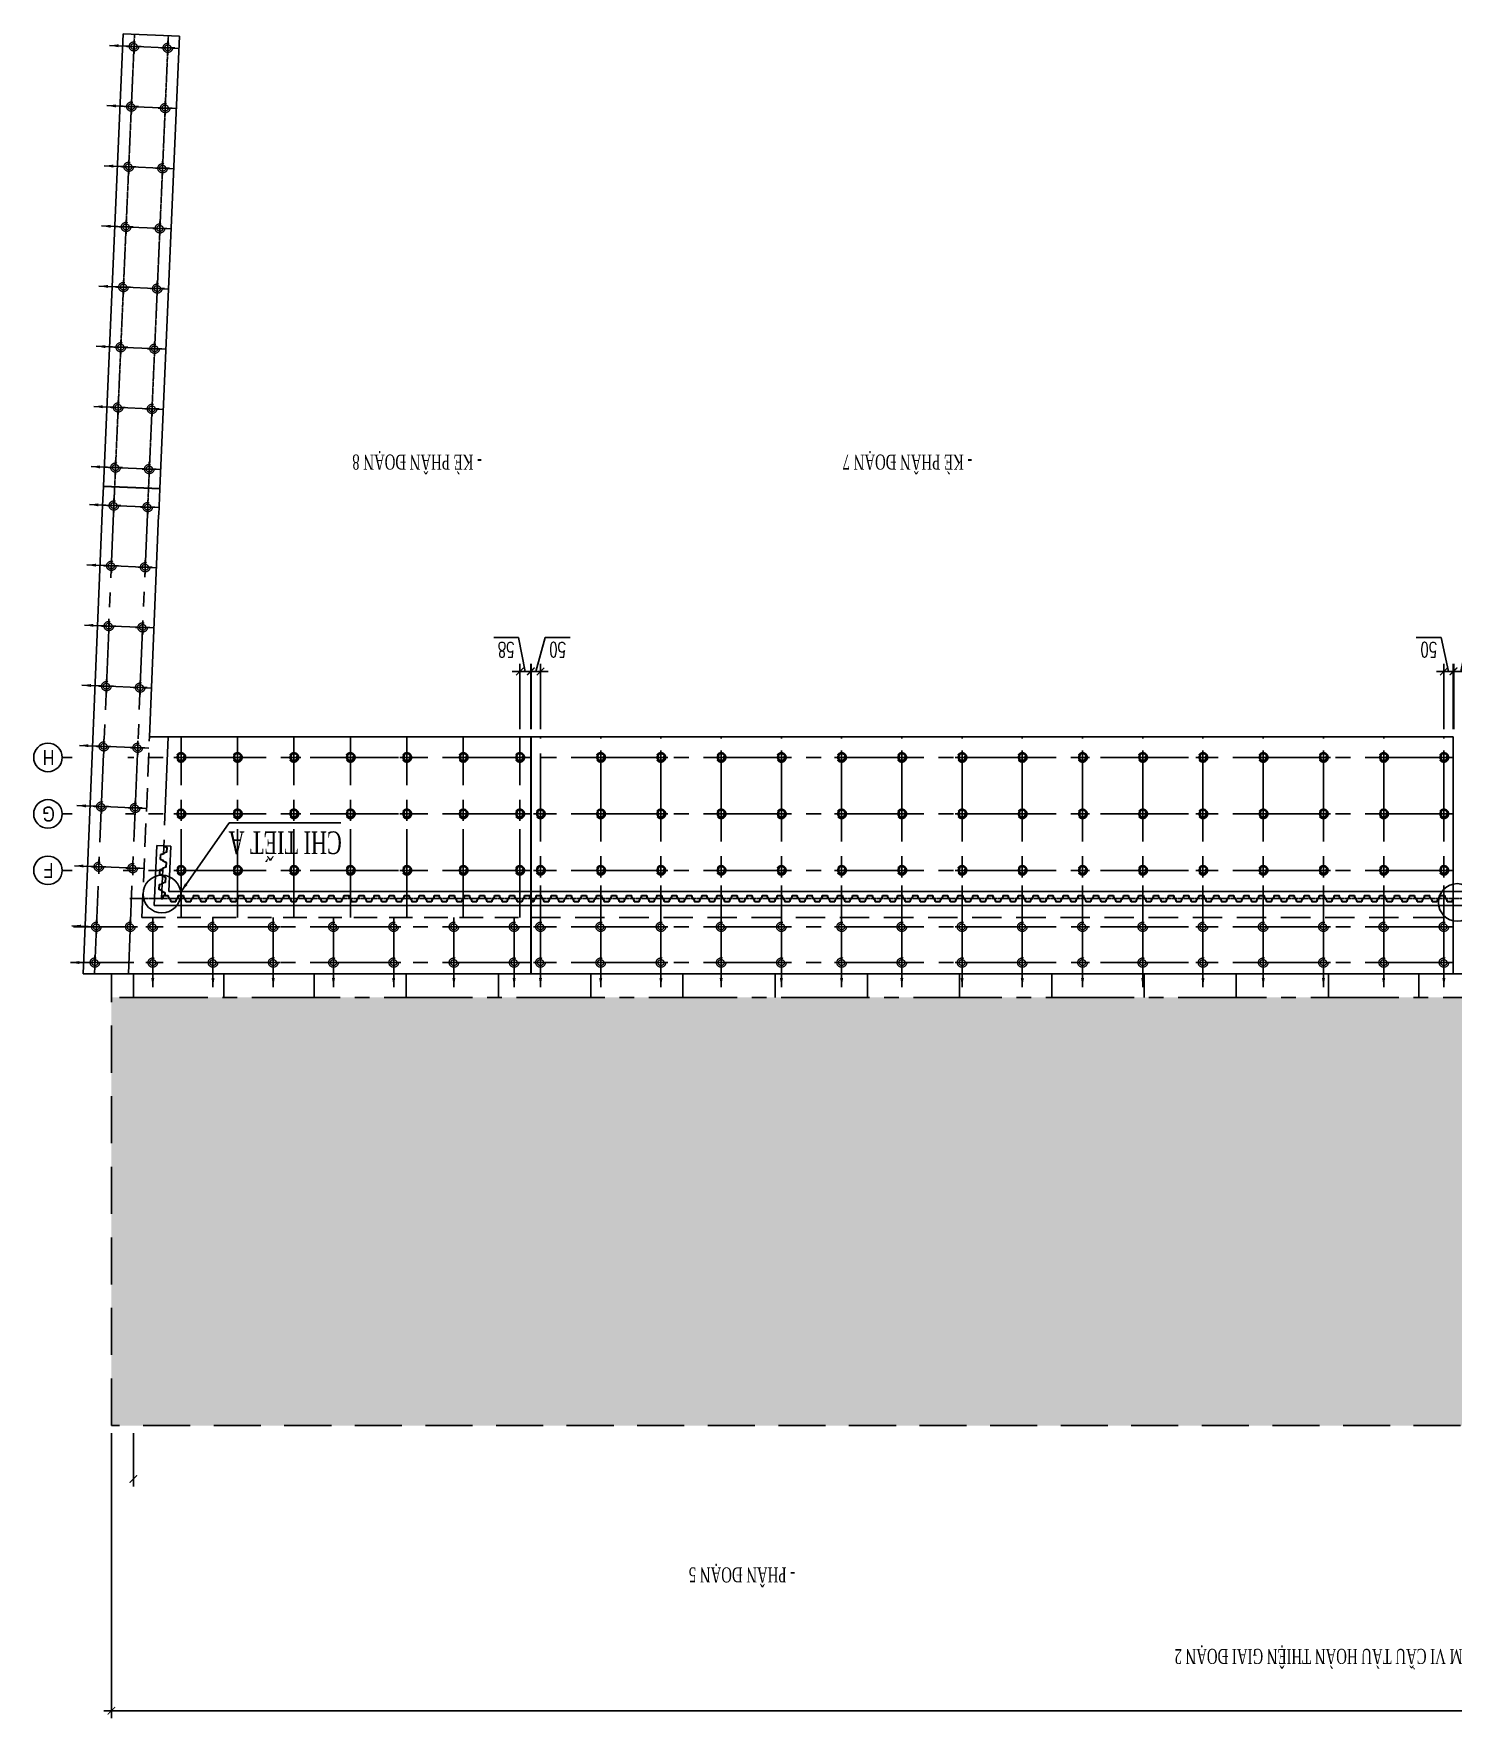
# Model space of a CAD drawing. Extents: x -57534 to 10615, y -13723 to 96319.
# Drawn here: x -47962 to -40419, y 45726 to 54678 of the extents above; entities that cross this region are included whole.
import ezdxf
from ezdxf.enums import TextEntityAlignment as Align

# ---------------------------------------------------------------- set-up
doc = ezdxf.new("R2010")
doc.units = 0
doc.header["$LTSCALE"] = 5
doc.header["$MEASUREMENT"] = 0
for name, pattern in [('CENTER', [2, 1.25, -0.25, 0.25, -0.25]), ('CENTER2', [1.125, 0.75, -0.125, 0.125, -0.125]), ('HIDDEN', [0.375, 0.25, -0.125])]:
    doc.linetypes.add(name, pattern=pattern)
doc.layers.get('0').update_dxf_attribs({"linetype": 'CONTINUOUS'})
doc.layers.get('DEFPOINTS').update_dxf_attribs({"linetype": 'CONTINUOUS'})
for name, color, linetype in [('BORDER', 2, 'CONTINUOUS'), ('CENTER', 9, 'CENTER2'), ('Coc', 2, 'CONTINUOUS'), ('Cochh', 7, 'CONTINUOUS'), ('Cu', 230, 'CONTINUOUS'), ('Dam', 4, 'CONTINUOUS'), ('DIMENSION', 4, 'CONTINUOUS'), ('HATCH', 7, 'CONTINUOUS'), ('HIDDEN', 4, 'HIDDEN'), ('STEEL', 1, 'CONTINUOUS'), ('TEXT', 3, 'CONTINUOUS')]:
    doc.layers.add(name, color=color, linetype=linetype)
doc.layers.add('Border k in', color=241, linetype='CONTINUOUS', lineweight=30, plot=False)
doc.layers.add('KHUAT', color=235, linetype='HIDDEN', lineweight=18)
doc.styles.add('CMB-1', font='VHBLACK.TTF', dxfattribs={"width": 0.8})
doc.styles.add('DIM', font='romans.shx', dxfattribs={"width": 0.65})
doc.styles.add('THUONG', font='vntimeh.shx', dxfattribs={"width": 0.65})
doc.dimstyles.new('1-400', dxfattribs={"dimscale": 400, "dimtxt": 0.22, "dimasz": 0.12, "dimexe": 0.1, "dimexo": 0.1, "dimgap": 0.08, "dimtad": 1, "dimdec": 0, "dimzin": 0, "dimdsep": 46, "dimtxsty": 'DIM', "dimblk": 'ARCHTICK', "dimcen": 0.15, "dimdle": 0.1, "dimclrd": 4, "dimclre": 7, "dimclrt": 2, "dimaunit": 1, "dimadec": 0, "dimazin": 0, "dimtfac": 1, "dimtdec": 0, "dimtix": 1, "dimtmove": 1, "dimatfit": 3, "dimfxl": 1, "dimtolj": 1, "dimtzin": 0, "dimarcsym": 0})
doc.dimstyles.new('400.Ph', dxfattribs={"dimscale": 400, "dimtxt": 0.2, "dimasz": 0.1, "dimexe": 0.1, "dimexo": 0.1, "dimgap": 0.06, "dimtad": 1, "dimdec": 0, "dimzin": 0, "dimdsep": 46, "dimtxsty": 'DIM', "dimblk": 'ARCHTICK', "dimcen": 0.15, "dimdle": 0.1, "dimclrd": 256, "dimclre": 7, "dimclrt": 6, "dimadec": 0, "dimazin": 0, "dimtfac": 1, "dimtdec": 0, "dimtix": 1, "dimtmove": 0, "dimatfit": 3, "dimfxl": 1, "dimtolj": 1, "dimtzin": 0, "dimarcsym": 0})

# ---------------------------------------------------------------- blocks, each defined once
blk = doc.blocks.new('CocD500_HH')
at = {"layer": 'CENTER', "ltscale": 50}
for p, q in [((-37.5, 0), (37.5, 0)), ((0, 37.5), (0, -37.5))]:
    blk.add_line(p, q, dxfattribs=at)
at = {"layer": 'KHUAT', "ltscale": 100}
for radius in [25, 16]:
    blk.add_circle((0, 0), radius, dxfattribs=at)
blk = doc.blocks.new('_ArchTick')
at = {"color": 0, "linetype": 'ByBlock', "const_width": 0.15}
blk.add_lwpolyline([(-0.5, -0.5), (0.5, 0.5)], dxfattribs=at)
blk = doc.blocks.new('*D97')
at = {"layer": 'DEFPOINTS', "color": 0}
for p in [(-12849.1, 15143.5), (-50569.1, 13627.7), (-12849.1, 13627.7)]:
    blk.add_point(p, dxfattribs=at)
at = {"layer": 'DIMENSION', "lineweight": -2}
blk.add_line((-50609.1, 15143.5), (-12809.1, 15143.5), dxfattribs=at)
at = {"layer": 'DIMENSION', "color": 7, "lineweight": -2}
for p, q in [((-50569.1, 13667.7), (-50569.1, 15183.5)), ((-12849.1, 13667.7), (-12849.1, 15183.5))]:
    blk.add_line(p, q, dxfattribs=at)
at = {"layer": 'DIMENSION', "lineweight": -2, "xscale": 40, "yscale": 40, "zscale": 40, "rotation": 180}
blk.add_blockref('_ArchTick', (-50569.1, 15143.5), dxfattribs=at)
at = {"layer": 'DIMENSION', "lineweight": -2, "xscale": 40, "yscale": 40, "zscale": 40}
blk.add_blockref('_ArchTick', (-12849.1, 15143.5), dxfattribs=at)
at = {"layer": 'DIMENSION', "color": 6, "insert": (-31669.1, 15207.5), "char_height": 80, "attachment_point": 5, "style": 'DIM'}
blk.add_mtext('\\A1;37720', dxfattribs=at)
blk = doc.blocks.new('cocbs')
at = {"layer": 'Coc'}
h = blk.add_hatch(color=256, dxfattribs=at)
h.paths.add_polyline_path([(-46596.3, 9805.7), (-46596.3, 9796.7, -0.414214), (-46580.3, 9780.7), (-46571.3, 9780.7, 0.414214)])
h.paths.add_polyline_path([(-46571.3, 9780.7), (-46580.3, 9780.7, -0.414214), (-46596.3, 9764.7), (-46596.3, 9755.7, 0.414214)])
h.paths.add_polyline_path([(-46612.3, 9780.7), (-46621.3, 9780.7, 0.414214), (-46596.3, 9755.7), (-46596.3, 9764.7, -0.414214)])
h.paths.add_polyline_path([(-46596.3, 9796.7), (-46596.3, 9805.7, 0.414214), (-46621.3, 9780.7), (-46612.3, 9780.7, -0.414214)])
at = {"layer": 'Coc', "color": 8, "linetype": 'HIDDEN', "ltscale": 50}
for radius in [25, 16]:
    blk.add_circle((-46596.3, 9780.7), radius, dxfattribs=at)
at = {"layer": 'Cochh', "linetype": 'CENTER', "ltscale": 25}
for p, q in [((-46633.8, 9780.7), (-46558.8, 9780.7)), ((-46596.3, 9818.2), (-46596.3, 9743.2))]:
    blk.add_line(p, q, dxfattribs=at)
blk = doc.blocks.new('cocD500')
at = {"layer": 'HATCH'}
blk.add_blockref('CocD500_HH', (0, 0), dxfattribs=at)
blk = doc.blocks.new('*D212')
at = {"layer": 'DEFPOINTS', "color": 0}
for p in [(-20056.1, 9967.7), (-19981.1, 9967.7), (-19981.1, 9620.6)]:
    blk.add_point(p, dxfattribs=at)
at = {"layer": 'DIMENSION', "color": 7, "lineweight": -2}
for p, q in [((-20056.1, 9927.7), (-20056.1, 9580.6)), ((-19981.1, 9927.7), (-19981.1, 9580.6))]:
    blk.add_line(p, q, dxfattribs=at)
at = {"layer": 'DIMENSION', "lineweight": -2}
for p, q in [((-20096.1, 9620.6), (-19941.1, 9620.6)), ((-20018.6, 9620.6), (-20056.2, 9440.5)), ((-20056.2, 9440.5), (-20188.4, 9440.5))]:
    blk.add_line(p, q, dxfattribs=at)
at = {"layer": 'DIMENSION', "lineweight": -2, "xscale": 40, "yscale": 40, "zscale": 40, "rotation": 180}
blk.add_blockref('_ArchTick', (-20056.1, 9620.6), dxfattribs=at)
at = {"layer": 'DIMENSION', "lineweight": -2, "xscale": 40, "yscale": 40, "zscale": 40}
blk.add_blockref('_ArchTick', (-19981.1, 9620.6), dxfattribs=at)
at = {"layer": 'DIMENSION', "color": 6, "insert": (-20122.3, 9504.5), "char_height": 80, "attachment_point": 5, "style": 'DIM'}
blk.add_mtext('\\A1;75', dxfattribs=at)
blk = doc.blocks.new('*D213')
at = {"layer": 'DEFPOINTS', "color": 0}
for p in [(-19979.1, 9967.7), (-19929.1, 9967.7), (-19929.1, 9620.6)]:
    blk.add_point(p, dxfattribs=at)
at = {"layer": 'DIMENSION', "color": 7, "lineweight": -2}
for p, q in [((-19979.1, 9927.7), (-19979.1, 9580.6)), ((-19929.1, 9927.7), (-19929.1, 9580.6))]:
    blk.add_line(p, q, dxfattribs=at)
at = {"layer": 'DIMENSION', "lineweight": -2}
for p, q in [((-20019.1, 9620.6), (-19889.1, 9620.6)), ((-19954.1, 9620.6), (-19914.7, 9440.6)), ((-19914.7, 9440.6), (-19782.5, 9440.6))]:
    blk.add_line(p, q, dxfattribs=at)
at = {"layer": 'DIMENSION', "lineweight": -2, "xscale": 40, "yscale": 40, "zscale": 40, "rotation": 180}
blk.add_blockref('_ArchTick', (-19979.1, 9620.6), dxfattribs=at)
at = {"layer": 'DIMENSION', "lineweight": -2, "xscale": 40, "yscale": 40, "zscale": 40}
blk.add_blockref('_ArchTick', (-19929.1, 9620.6), dxfattribs=at)
at = {"layer": 'DIMENSION', "color": 6, "insert": (-19848.6, 9504.6), "char_height": 80, "attachment_point": 5, "style": 'DIM'}
blk.add_mtext('\\A1;50', dxfattribs=at)
blk = doc.blocks.new('*D214')
at = {"layer": 'DEFPOINTS', "color": 0}
for p in [(-15129.1, 9967.7), (-15079.1, 9967.7), (-15079.1, 9620.6)]:
    blk.add_point(p, dxfattribs=at)
at = {"layer": 'DIMENSION', "color": 7, "lineweight": -2}
for p, q in [((-15129.1, 9927.7), (-15129.1, 9580.6)), ((-15079.1, 9927.7), (-15079.1, 9580.6))]:
    blk.add_line(p, q, dxfattribs=at)
at = {"layer": 'DIMENSION', "lineweight": -2}
for p, q in [((-15169.1, 9620.6), (-15039.1, 9620.6)), ((-15104.1, 9620.6), (-15154.2, 9440.5)), ((-15154.2, 9440.5), (-15286.4, 9440.5))]:
    blk.add_line(p, q, dxfattribs=at)
at = {"layer": 'DIMENSION', "lineweight": -2, "xscale": 40, "yscale": 40, "zscale": 40, "rotation": 180}
blk.add_blockref('_ArchTick', (-15129.1, 9620.6), dxfattribs=at)
at = {"layer": 'DIMENSION', "lineweight": -2, "xscale": 40, "yscale": 40, "zscale": 40}
blk.add_blockref('_ArchTick', (-15079.1, 9620.6), dxfattribs=at)
at = {"layer": 'DIMENSION', "color": 6, "insert": (-15220.3, 9504.5), "char_height": 80, "attachment_point": 5, "style": 'DIM'}
blk.add_mtext('\\A1;50', dxfattribs=at)
blk = doc.blocks.new('*D215')
at = {"layer": 'DEFPOINTS', "color": 0}
for p in [(-15077.1, 9967.7), (-15019.1, 9967.7), (-15019.1, 9620.6)]:
    blk.add_point(p, dxfattribs=at)
at = {"layer": 'DIMENSION', "color": 7, "lineweight": -2}
for p, q in [((-15077.1, 9927.7), (-15077.1, 9580.6)), ((-15019.1, 9927.7), (-15019.1, 9580.6))]:
    blk.add_line(p, q, dxfattribs=at)
at = {"layer": 'DIMENSION', "lineweight": -2}
for p, q in [((-15117.1, 9620.6), (-14979.1, 9620.6)), ((-15048.1, 9620.6), (-15012.7, 9440.6)), ((-15012.7, 9440.6), (-14880.5, 9440.6))]:
    blk.add_line(p, q, dxfattribs=at)
at = {"layer": 'DIMENSION', "lineweight": -2, "xscale": 40, "yscale": 40, "zscale": 40, "rotation": 180}
blk.add_blockref('_ArchTick', (-15077.1, 9620.6), dxfattribs=at)
at = {"layer": 'DIMENSION', "lineweight": -2, "xscale": 40, "yscale": 40, "zscale": 40}
blk.add_blockref('_ArchTick', (-15019.1, 9620.6), dxfattribs=at)
at = {"layer": 'DIMENSION', "color": 6, "insert": (-14946.6, 9504.6), "char_height": 80, "attachment_point": 5, "style": 'DIM'}
blk.add_mtext('\\A1;58', dxfattribs=at)
blk = doc.blocks.new('Cu thep kieu IVL')
at = {"layer": 'CENTER'}
for p, q in [((-20, 19.2), (-20, 14.8)), ((20, 19.2), (20, 14.8))]:
    blk.add_line(p, q, dxfattribs=at)
at = {"layer": 'Cu'}
blk.add_lwpolyline([(-11.6, 2.3, 0.331206), (-10.7, 1.6), (10.7, 1.6, 0.331206), (11.6, 2.3), (18.1, 18.4, -0.331206), (19.1, 19.2), (20.3, 19.2, -0.223582), (21.5, 18.6, -0.452935), (21.1, 16.7), (20, 16.2, -0.518485), (19.2, 16.4, -0.300037), (19.7, 16.9), (20.7, 17.4, 0.427626), (20.8, 18.1, 0.215462), (20.3, 18.4), (19.5, 18.4, 0.331206), (18.7, 17.8), (13.4, 1.3, -0.331206), (11.7, 0), (-11.7, 0, -0.331206), (-13.4, 1.3), (-18.7, 17.8, 0.331206), (-19.5, 18.4), (-20.3, 18.4, 0.215462), (-20.8, 18.1, 0.427626), (-20.7, 17.4), (-19.7, 16.9, -0.300037), (-19.2, 16.4, -0.518485), (-20, 16.2), (-21.1, 16.7, -0.452935), (-21.5, 18.6, -0.223582), (-20.3, 19.2), (-19.1, 19.2, -0.331206), (-18.1, 18.4)], format="xyb", close=True, dxfattribs=at)
blk = doc.blocks.new('Cu PD7')
at = {"layer": 'STEEL', "extrusion": (0, 0, -1), "zscale": -1, "rotation": 180}
for p in [(3377.2, 234.3), (3297.2, 234.3), (3217.2, 234.3), (3137.2, 234.3), (3057.2, 234.3), (2977.2, 234.3), (2897.2, 234.3), (2817.2, 234.3), (2737.2, 234.3), (2657.2, 234.3), (2577.2, 234.3), (2497.2, 234.3), (2417.2, 234.3), (2337.2, 234.3), (2257.2, 234.3), (2177.2, 234.3), (2097.2, 234.3), (2017.2, 234.3), (1937.2, 234.3), (1857.2, 234.3), (1777.2, 234.3), (1697.2, 234.3), (1617.2, 234.3), (1537.2, 234.3), (1457.2, 234.3), (1377.2, 234.3), (1297.2, 234.3), (1217.2, 234.3), (1137.2, 234.3), (1057.2, 234.3), (977.2, 234.3), (897.2, 234.3), (817.2, 234.3), (737.2, 234.3), (657.2, 234.3), (577.2, 234.3), (497.2, 234.3), (417.2, 234.3), (337.2, 234.3), (257.2, 234.3), (177.2, 234.3), (97.2, 234.3), (17.2, 234.3), (-62.8, 234.3), (-142.8, 234.3), (-222.8, 234.3), (-302.8, 234.3), (-382.8, 234.3), (-462.8, 234.3), (-542.8, 234.3), (-622.8, 234.3), (-702.8, 234.3), (-782.8, 234.3), (-862.8, 234.3), (-942.8, 234.3), (-1022.8, 234.3), (-1102.8, 234.3), (-1182.8, 234.3), (-1262.8, 234.3), (-1342.8, 234.3), (-1422.8, 234.3)]:
    blk.add_blockref('Cu thep kieu IVL', p, dxfattribs=at)
at = {"layer": 'STEEL', "extrusion": (0, 0, -1), "zscale": -1}
for p in [(3337.2, 200.3), (3257.2, 200.3), (3177.2, 200.3), (3097.2, 200.3), (3017.2, 200.3), (2937.2, 200.3), (2857.2, 200.3), (2777.2, 200.3), (2697.2, 200.3), (2617.2, 200.3), (2537.2, 200.3), (2457.2, 200.3), (2377.2, 200.3), (2297.2, 200.3), (2217.2, 200.3), (2137.2, 200.3), (2057.2, 200.3), (1977.2, 200.3), (1897.2, 200.3), (1817.2, 200.3), (1737.2, 200.3), (1657.2, 200.3), (1577.2, 200.3), (1497.2, 200.3), (1417.2, 200.3), (1337.2, 200.3), (1257.2, 200.3), (1177.2, 200.3), (1097.2, 200.3), (1017.2, 200.3), (937.2, 200.3), (857.2, 200.3), (777.2, 200.3), (697.2, 200.3), (617.2, 200.3), (537.2, 200.3), (457.2, 200.3), (377.2, 200.3), (297.2, 200.3), (217.2, 200.3), (137.2, 200.3), (57.2, 200.3), (-22.8, 200.3), (-102.8, 200.3), (-182.8, 200.3), (-262.8, 200.3), (-342.8, 200.3), (-422.8, 200.3), (-502.8, 200.3), (-582.8, 200.3), (-662.8, 200.3), (-742.8, 200.3), (-822.8, 200.3), (-902.8, 200.3), (-982.8, 200.3), (-1062.8, 200.3), (-1142.8, 200.3), (-1222.8, 200.3), (-1302.8, 200.3), (-1382.8, 200.3), (-1462.8, 200.3)]:
    blk.add_blockref('Cu thep kieu IVL', p, dxfattribs=at)
blk = doc.blocks.new('Cu PD8')
at = {"layer": 'STEEL'}
for p in [(-1020, 0.7), (-940, 0.7), (-860, 0.7), (-780, 0.7), (-700, 0.7), (-620, 0.7), (-540, 0.7), (-460, 0.7), (-380, 0.7), (-300, 0.7), (-220, 0.7), (-140, 0.7), (-60, 0.7), (20, 0.7), (100, 0.7), (180, 0.7), (260, 0.7), (340, 0.7), (420, 0.7), (500, 0.7), (580, 0.7), (660, 0.7), (740, 0.7), (820, 0.7), (900, 0.7)]:
    blk.add_blockref('Cu thep kieu IVL', p, dxfattribs=at)
at = {"layer": 'STEEL', "rotation": 180}
for p in [(-980, 34.7), (-900, 34.7), (-820, 34.7), (-740, 34.7), (-660, 34.7), (-580, 34.7), (-500, 34.7), (-420, 34.7), (-340, 34.7), (-260, 34.7), (-180, 34.7), (-100, 34.7), (-20, 34.7), (60, 34.7), (140, 34.7), (220, 34.7), (300, 34.7), (380, 34.7), (460, 34.7), (540, 34.7), (620, 34.7), (700, 34.7), (780, 34.7), (860, 34.7)]:
    blk.add_blockref('Cu thep kieu IVL', p, dxfattribs=at)
blk = doc.blocks.new('Cu PD K')
at = {"layer": 'STEEL'}
for p, rotation in [((-2.1, 339.9), 267.6246152383106), ((33.6, 378.5), 87.62461523831065), ((-5.4, 260), 267.6246152383106), ((30.3, 298.6), 87.62461523831065), ((-8.7, 180.1), 267.6246152383106), ((26.9, 218.6), 87.62461523831065)]:
    blk.add_blockref('Cu thep kieu IVL', p, dxfattribs=dict(at, rotation=rotation))
blk = doc.blocks.new('A$C7E87390C')
at = {"layer": 'DIMENSION'}
h = blk.add_hatch(dxfattribs=at)
h.set_pattern_fill('DOTS', color=8, scale=1000, style=0)
h.set_pattern_definition([(0, (51337.62, -5928.34), (31.25, 62.5), [0, -62.5])])
h.paths.add_polyline_path([(23517.5, 7424.4), (23517.5, 7699.4), (38488.5, 7699.4), (38488.5, 5424.4), (26927.5, 5424.4), (26407.5, 5899.4), (25917.5, 5899.4), (25457.5, 6363), (24998.6, 6382.1), (24477.5, 6899.4), (23577.5, 7424.4)])
at = {"layer": 'BORDER'}
for p, q in [((37138.5, 5299.4), (31358.5, 5299.4)), ((36258.5, 5299.4), (31358.5, 5299.4)), ((31358.5, 5299.4), (31358.5, 4039.4)), ((36258.5, 4039.4), (36258.5, 5299.4)), ((36260.5, 5299.4), (36260.5, 4039.4)), ((38638.5, 5299.4), (36260.5, 5299.4)), ((36260.5, 5299.4), (36260.5, 4999.4)), ((38638.5, 5299.4), (38536.9, 2849)), ((36258.5, 4039.4), (31358.5, 4039.4)), ((38286, 4039.4), (36260.5, 4039.4)), ((38286, 4039.4), (38237.2, 2861.5)), ((38237.1, 2859.5), (38231, 2721.6)), ((38536.8, 2847), (38530.8, 2709.2)), ((38230.9, 2719.6), (38125.6, 315.9)), ((38530.7, 2707.2), (38230.9, 2719.6)), ((38530.8, 2709.2), (38231, 2721.6)), ((38530.7, 2707.2), (38425.3, 303.5)), ((38425.3, 303.5), (38125.6, 315.9))]:
    blk.add_line(p, q, dxfattribs=at)
at = {"layer": 'Border k in', "linetype": 'HIDDEN', "ltscale": 125}
blk.add_line((36258.5, 4999.4), (31358.5, 4999.4), dxfattribs=at)
at = {"layer": 'Border k in', "linetype": 'HIDDEN', "ltscale": 100}
for q in [(36260.5, 4999.4), (38286, 4039.4)]:
    blk.add_line((38325.8, 4999.4), q, dxfattribs=at)
at = {"layer": 'CENTER', "ltscale": 125}
for p, q in [((30944.5, 5424.4), (38488.5, 5424.4)), ((31541.5, 5424.4), (31541.5, 5299.4)), ((32021.5, 5424.4), (32021.5, 5299.4)), ((32511.5, 5424.4), (32511.5, 5299.4)), ((33001.5, 5424.4), (33001.5, 5299.4)), ((33491.5, 5424.4), (33491.5, 5299.4)), ((33981.5, 5424.4), (33981.5, 5299.4)), ((34471.5, 5424.4), (34471.5, 5299.4)), ((34961.5, 5424.4), (34961.5, 5299.4)), ((35451.5, 5424.4), (35451.5, 5299.4)), ((35941.5, 5424.4), (35941.5, 5299.4)), ((36431.5, 5424.4), (36431.5, 5299.4)), ((36921.5, 5424.4), (36921.5, 5299.4)), ((37411.5, 5424.4), (37411.5, 5299.4)), ((37891.5, 5424.4), (37891.5, 5299.4)), ((38371.5, 5424.4), (38371.5, 5299.4)), ((31408.5, 5299.4), (31408.5, 4039.4)), ((31728.5, 5299.4), (31728.5, 4039.4)), ((32048.5, 5299.4), (32048.5, 4039.4)), ((32368.5, 5299.4), (32368.5, 4039.4)), ((32688.5, 5299.4), (32688.5, 4039.4)), ((33008.5, 5299.4), (33008.5, 4039.4)), ((33328.5, 5299.4), (33328.5, 4039.4)), ((33648.5, 5299.4), (33648.5, 4039.4)), ((33968.5, 5299.4), (33968.5, 4039.4)), ((34288.5, 5299.4), (34288.5, 4039.4)), ((34608.5, 5299.4), (34608.5, 4039.4)), ((34928.5, 5299.4), (34928.5, 4039.4)), ((35248.5, 5299.4), (35248.5, 4039.4)), ((35568.5, 5299.4), (35568.5, 4039.4)), ((35888.5, 5299.4), (35888.5, 4039.4)), ((36208.5, 5299.4), (36208.5, 4039.4)), ((36348.5, 5299.4), (36348.5, 4999.4)), ((36668.5, 5299.4), (36668.5, 4999.4)), ((36988.5, 5299.4), (36988.5, 4999.4)), ((37308.5, 5299.4), (37308.5, 4999.4)), ((37628.5, 5299.4), (37628.5, 4999.4)), ((37948.5, 5299.4), (37948.5, 4999.4)), ((38268.5, 5299.4), (38268.5, 4999.4)), ((38398.3, 5299.4), (38297.1, 2859)), ((38578.6, 5301.8), (38477, 2851.5)), ((31358.5, 5239.5), (36258.5, 5239.5)), ((36260.5, 5239.4), (38676, 5239.4)), ((31358.5, 5049.4), (36258.5, 5049.5)), ((36260.5, 5049.4), (38689.4, 5049.4)), ((36318.5, 4999.4), (36318.5, 4039.4)), ((36618.5, 4999.4), (36618.5, 4039.4)), ((36918.5, 4999.4), (36918.5, 4039.4)), ((37218.5, 4999.4), (37218.5, 4039.4)), ((37518.5, 4999.4), (37518.5, 4039.4)), ((37818.5, 4999.4), (37818.5, 4039.4)), ((38118.5, 4999.4), (38118.5, 4039.4)), ((38186, 4040.1), (38221.6, 4899.4)), ((31358.6, 4749.4), (36258.6, 4749.5)), ((36260.6, 4749.4), (38425.5, 4749.4)), ((38318.3, 4739.5), (38618, 4726.4)), ((31358.6, 4449.4), (36258.6, 4449.5)), ((36260.6, 4449.4), (38413, 4449.4)), ((38304.3, 4419.9), (38604, 4406.7)), ((31358.6, 4149.4), (36258.6, 4149.5)), ((36260.6, 4149.4), (38400.6, 4149.4)), ((38290.2, 4100.2), (38589.9, 4087)), ((38276.2, 3780.5), (38575.9, 3767.3)), ((38262.2, 3460.8), (38561.9, 3447.6)), ((38248.2, 3141.1), (38547.9, 3127.9)), ((38234.2, 2821.4), (38533.9, 2808.2)), ((38226.6, 2619.5), (38526.3, 2606.4)), ((38212.5, 2299.8), (38512.2, 2286.7)), ((38198.5, 1980.1), (38498.2, 1967)), ((38184.5, 1660.4), (38484.2, 1647.3)), ((38170.5, 1340.8), (38470.2, 1327.6)), ((38156.5, 1021.1), (38456.2, 1007.9)), ((38142.5, 701.4), (38442.2, 688.2)), ((38128.4, 381.7), (38428.2, 368.5))]:
    blk.add_line(p, q, dxfattribs=at)
at = {"layer": 'CENTER', "ltscale": 2}
blk.add_line((38390.7, 4899.5), (4509.5, 4899.5), dxfattribs=at)
at = {"layer": 'CENTER'}
for p, q in [((38221.1, 4834.1), (38216.8, 4834.3)), ((38221.1, 4834.1), (38216.8, 4834.3)), ((38221.5, 4859), (38217.2, 4859.2)), ((38223.1, 4899), (38218.8, 4899.1)), ((38297, 2857), (38185.5, 312.1)), ((38476.9, 2849.5), (38365.3, 304.7))]:
    blk.add_line(p, q, dxfattribs=at)
at = {"layer": 'Cu', "color": 5}
for p, q in [((31358.5, 4898.9), (31357.4, 4898.3)), ((36237.6, 4900.6), (36236.6, 4900.1)), ((36237, 4899.4), (36238, 4899.9)), ((36238.2, 4898.5), (36237.4, 4898.5)), ((36237.4, 4897.7), (36238.6, 4897.7)), ((36244.3, 4915.5), (36238.9, 4899)), ((36239.6, 4898.4), (36246, 4914.1)), ((36247, 4914.8), (36250.1, 4914.8)), ((36251, 4914.1), (36257.5, 4898.4)), ((36258.2, 4899), (36252.8, 4915.5)), ((36258.5, 4897.7), (36259.7, 4897.7)), ((36259.7, 4898.5), (36258.9, 4898.5)), ((36259.1, 4899.9), (36260.1, 4899.4)), ((36260.5, 4900.1), (36259.4, 4900.6))]:
    blk.add_line(p, q, dxfattribs=at)
at = {"layer": 'Cu'}
blk.add_lwpolyline([(38205.3, 4882.5), (38204.7, 4869, 0.331206), (38205.4, 4868.1), (38220.8, 4860.9, -0.331206), (38221.5, 4859.9), (38221.5, 4858.7, -0.223582), (38220.9, 4857.6, -0.452935), (38219, 4858), (38218.5, 4859.1, -0.518485), (38218.8, 4859.9, -0.300037), (38219.3, 4859.4), (38219.7, 4858.4, 0.427626), (38220.4, 4858.2, 0.215462), (38220.7, 4858.8), (38220.7, 4859.5, 0.331206), (38220.2, 4860.3), (38203.9, 4866.3, -0.331206), (38202.7, 4868.1), (38203.3, 4882.5)], format="xyb", dxfattribs=at)
at = {"layer": 'Cu', "color": 5}
for centre, radius, start, end in [((31357.7, 4899.7), 1.54, 40.70422, 91.11642), ((31357.9, 4900), 1.28, 299.29402, 36.7637), ((36237.2, 4898.9), 1.28, 119.29402, 216.7637), ((36237.4, 4899.2), 1.54, 220.70422, 271.11642), ((36237.2, 4898.9), 0.477, 121.04792, 213.65913), ((36237.4, 4899.2), 0.739, 222.97449, 271.6111), ((36238, 4900.2), 0.52, 20.38157, 130.00578), ((36237.9, 4900.5), 0.619, 283.63692, 350.44169), ((36238.2, 4899.3), 0.8, 270, 343.30076), ((36238.6, 4898.7), 1, 270, 343.30076), ((36246, 4915), 1.8, 90, 163.30076), ((36247, 4913.8), 1, 90, 163.30076), ((36250.1, 4913.8), 1, 16.69924, 90), ((36251.1, 4915), 1.8, 16.69924, 90), ((36258.5, 4898.7), 1, 196.69924, 270), ((36258.9, 4899.3), 0.8, 196.69924, 270), ((36259.1, 4900.2), 0.52, 49.99422, 159.61843), ((36259.2, 4900.5), 0.619, 189.55831, 256.36308), ((36259.7, 4899.2), 0.739, 268.3889, 317.02551), ((36259.7, 4899.2), 1.54, 268.88358, 319.29578), ((36259.9, 4898.9), 0.477, 326.34087, 58.95208), ((36259.9, 4898.9), 1.28, 323.2363, 60.70598)]:
    blk.add_arc(centre, radius, start, end, dxfattribs=at)
at = {"layer": 'Dam', "ltscale": 200}
for p, q in [((38260.7, 4936.9), (4550.5, 4936.9)), ((38247.5, 4617.7), (38260.7, 4936.9)), ((38182.5, 4861.9), (4550.5, 4861.9)), ((38172.5, 4620.8), (38182.5, 4861.9)), ((38172.5, 4620.8), (38247.5, 4617.7))]:
    blk.add_line(p, q, dxfattribs=at)
at = {"layer": 'DIMENSION', "color": 7}
blk.add_line((38371.5, 7739.4), (38371.5, 8023.1), dxfattribs=at)
at = {"layer": 'DIMENSION'}
for p, q in [((36237.2, 4898.9), (36237.2, 4899.1)), ((36246, 4916.8), (36251.1, 4916.8)), ((38696.9, 4749.4), (38749.7, 4749.4)), ((38696.9, 4449.4), (38749.7, 4449.4)), ((38696.9, 4149.4), (38749.7, 4149.4))]:
    blk.add_line(p, q, dxfattribs=at)
at = {"layer": 'DIMENSION', "const_width": 1.5}
blk.add_lwpolyline([(36246, 4917.7), (36251.1, 4917.7)], dxfattribs=at)
at = {"layer": 'DIMENSION'}
for centre in [(38825.4, 4749.4), (38825.4, 4449.4), (38825.4, 4149.4)]:
    blk.add_circle(centre, 75.7, dxfattribs=at)
at = {"layer": 'HIDDEN', "ltscale": 200}
for points in [[(30944.5, 7699.4), (38488.5, 7699.4)], [(38488.5, 7699.4), (38488.5, 5299.4), (30944.5, 5299.4), (30944.5, 7699.4)]]:
    blk.add_lwpolyline(points, dxfattribs=at)
at = {"layer": 'TEXT'}
for centre in [(31337.3, 4919.8), (38219.8, 4875.2)]:
    blk.add_circle(centre, 100, dxfattribs=at)
at = {"layer": 'Coc'}
for p in [(78004.8, -5031.4), (78324.8, -5031.4), (78644.8, -5031.4), (78964.8, -5031.3), (79284.8, -5031.4), (79604.8, -5031.4), (79924.8, -5031.3), (80244.8, -5031.4), (80564.8, -5031.3), (80884.8, -5031.4), (81204.8, -5031.4), (81524.8, -5031.2), (81844.8, -5031.4), (82164.8, -5031.4), (82484.8, -5031.4), (82804.8, -5031.4), (82914.8, -5031.4), (83214.8, -5031.4), (83514.8, -5031.4), (83814.8, -5031.4), (84114.8, -5031.4), (84414.8, -5031.4), (84714.8, -5031.4), (78004.8, -5331.4), (78324.8, -5331.4), (78644.8, -5331.4), (78964.8, -5331.3), (79284.8, -5331.4), (79604.8, -5331.4), (79924.8, -5331.3), (80244.8, -5331.4), (80564.8, -5331.3), (80884.8, -5331.4), (81204.8, -5331.4), (81524.8, -5331.2), (81844.8, -5331.4), (82164.8, -5331.4), (82484.8, -5331.4), (82804.8, -5331.4), (82914.8, -5331.4), (83214.8, -5331.4), (83514.8, -5331.4), (83814.8, -5331.4), (84114.8, -5331.4), (84414.8, -5331.4), (84714.8, -5331.4), (78004.8, -5631.4), (78324.8, -5631.4), (78644.8, -5631.4), (78964.8, -5631.3), (79284.8, -5631.4), (79604.8, -5631.4), (79924.8, -5631.3), (80244.8, -5631.4), (80564.8, -5631.3), (80884.8, -5631.4), (81204.8, -5631.4), (81524.8, -5631.2), (81844.8, -5631.4), (82164.8, -5631.4), (82484.8, -5631.4), (82914.8, -5631.4), (83214.8, -5631.4), (83514.8, -5631.4), (83814.8, -5631.4), (84114.8, -5631.4), (84414.8, -5631.4), (84714.8, -5631.4)]:
    blk.add_blockref('cocbs', p, dxfattribs=at)
at = {"layer": 'DIMENSION', "xscale": 40, "yscale": 40, "zscale": 40}
blk.add_blockref('_ArchTick', (38371.5, 7983.1), dxfattribs=at)
at = {"layer": 'DIMENSION'}
for name, p in [('Cu PD7', (34754.8, 4682.1)), ('Cu PD8', (37299.5, 4881.8)), ('Cu PD K', (38201.9, 4459.9))]:
    blk.add_blockref(name, p, dxfattribs=at)
at = {"layer": 'HATCH'}
for name, p in [('CocD500_HH', (31408.5, 5239.4)), ('CocD500_HH', (31728.5, 5239.4)), ('CocD500_HH', (32048.5, 5239.4)), ('CocD500_HH', (32368.5, 5239.4)), ('CocD500_HH', (32688.5, 5239.4)), ('CocD500_HH', (33008.5, 5239.4)), ('CocD500_HH', (33328.5, 5239.4)), ('CocD500_HH', (33648.5, 5239.4)), ('CocD500_HH', (33968.5, 5239.4)), ('CocD500_HH', (34288.5, 5239.4)), ('CocD500_HH', (34608.5, 5239.4)), ('CocD500_HH', (34928.5, 5239.4)), ('CocD500_HH', (35248.5, 5239.4)), ('CocD500_HH', (35568.5, 5239.4)), ('CocD500_HH', (35888.5, 5239.4)), ('CocD500_HH', (36208.5, 5239.4)), ('cocD500', (36348.5, 5239.4)), ('cocD500', (36668.5, 5239.4)), ('cocD500', (36988.5, 5239.4)), ('cocD500', (37308.5, 5239.4)), ('cocD500', (37628.5, 5239.4)), ('cocD500', (37948.5, 5239.4)), ('cocD500', (38268.5, 5239.4)), ('cocD500', (38576, 5239)), ('CocD500_HH', (31408.5, 5049.4)), ('CocD500_HH', (31728.5, 5049.4)), ('CocD500_HH', (32048.5, 5049.4)), ('CocD500_HH', (32368.5, 5049.4)), ('CocD500_HH', (32688.5, 5049.4)), ('CocD500_HH', (33008.5, 5049.4)), ('CocD500_HH', (33328.5, 5049.4)), ('CocD500_HH', (33648.5, 5049.4)), ('CocD500_HH', (33968.5, 5049.4)), ('CocD500_HH', (34288.5, 5049.4)), ('CocD500_HH', (34608.5, 5049.4)), ('CocD500_HH', (34928.5, 5049.4)), ('CocD500_HH', (35248.5, 5049.4)), ('CocD500_HH', (35568.5, 5049.4)), ('CocD500_HH', (35888.5, 5049.4)), ('CocD500_HH', (36208.5, 5049.4)), ('cocD500', (36348.5, 5049.4)), ('cocD500', (36668.5, 5049.4)), ('cocD500', (36988.5, 5049.4)), ('cocD500', (37308.5, 5049.4)), ('cocD500', (37628.5, 5049.4)), ('cocD500', (37948.5, 5049.4)), ('cocD500', (38268.5, 5049.4)), ('cocD500', (38388, 5049.4)), ('cocD500', (38568.1, 5049.4)), ('cocD500', (38375, 4737.4)), ('cocD500', (38554.9, 4729.9)), ('cocD500', (38361.8, 4417.6)), ('cocD500', (38541.6, 4410.2)), ('cocD500', (38348.5, 4097.9)), ('cocD500', (38528.3, 4090.4)), ('cocD500', (38335.2, 3778.2)), ('cocD500', (38515.1, 3770.7)), ('cocD500', (38322, 3458.5)), ('cocD500', (38501.8, 3451)), ('cocD500', (38308.7, 3138.7)), ('cocD500', (38488.6, 3131.3)), ('cocD500', (38295.4, 2819)), ('cocD500', (38475.2, 2810.8)), ('cocD500', (38287.1, 2616.9)), ('cocD500', (38466.3, 2609)), ('cocD500', (38272.5, 2297.2)), ('cocD500', (38452.3, 2289.3)), ('cocD500', (38258.5, 1977.5)), ('cocD500', (38438.3, 1969.6)), ('cocD500', (38244.4, 1657.8)), ('cocD500', (38424.3, 1649.9)), ('cocD500', (38230.4, 1338.1)), ('cocD500', (38410.3, 1330.2)), ('cocD500', (38216.4, 1018.4)), ('cocD500', (38396.2, 1010.6)), ('cocD500', (38202.4, 698.7)), ('cocD500', (38382.2, 690.9)), ('cocD500', (38188.4, 378.6)), ('cocD500', (38368.2, 371.2))]:
    blk.add_blockref(name, p, dxfattribs=at)
at = {"layer": 'TEXT'}
for s, style, width, p in [('- ph¹m vi cÇu tµu hoµn thiÖn giai ®o¹n 2', 'THUONG', 0.65, (31972.9, 8930.6)), ('f', 'CMB-1', 0.8, (38822.2, 4750.1)), ('g', 'CMB-1', 0.8, (38822.2, 4450.1)), ('h', 'CMB-1', 0.8, (38822.2, 4150.1))]:
    blk.add_text(s, height=80, dxfattribs=dict(at, style=style, width=width)).set_placement(p, align=Align.MIDDLE)
at = {"layer": 'TEXT', "style": 'THUONG', "width": 0.65}
for s, height, p in [('- ph©n ®o¹n 5', 80, (34855.4, 8453.5)), ('chi tiÕt a', 120, (37264.2, 4542.8)), ('- KÌ ph©n ®o¹n 7', 80, (33913.9, 2540.1)), ('- KÌ ph©n ®o¹n 8', 80, (36519.2, 2540.1))]:
    blk.add_text(s, height=height, dxfattribs=at).set_placement(p)
at = {"layer": 'DIMENSION'}
dim = blk.add_linear_dim(base=(38488.5, 9215.1), p1=(768.5, 7699.4), p2=(38488.5, 7699.4), dimstyle='400.Ph', dxfattribs=at)
dim.commit()
dim.dimension.update_dxf_attribs({"geometry": '*D97', "text_midpoint": (19668.5, 9215.1), "dimtype": 128, "insert": (51337.6, -5928.3)})
for base, p1, p2, picture, middle in [((31356.5, 3692.2), (31281.5, 4039.4), (31356.5, 4039.4), '*D212', (31257.5, 3512.2)), ((31408.5, 3692.2), (31358.5, 4039.4), (31408.5, 4039.4), '*D213', (31446.9, 3512.2)), ((36258.5, 3692.2), (36208.5, 4039.4), (36258.5, 4039.4), '*D214', (36159.5, 3512.2)), ((36318.5, 3692.2), (36260.5, 4039.4), (36318.5, 4039.4), '*D215', (36348.9, 3512.2))]:
    dim = blk.add_linear_dim(base=base, p1=p1, p2=p2, dimstyle='400.Ph', override={"dimtmove": 1}, dxfattribs=at)
    dim.commit()
    dim.dimension.update_dxf_attribs({"geometry": picture, "text_midpoint": middle, "dimtype": 128, "insert": (51337.6, -5928.3)})
at = {"layer": 'TEXT'}
for points, override in [([(31408.5, 5369.8), (31408.5, 5239.4)], {"dimgap": 0.08, "dimtad": 0}), ([(31728.5, 5369.8), (31728.5, 5239.4)], {"dimgap": 0.08, "dimtad": 0}), ([(32048.5, 5369.8), (32048.5, 5239.4)], {"dimgap": 0.08, "dimtad": 0}), ([(32368.5, 5369.8), (32368.5, 5239.4)], {"dimgap": 0.08, "dimtad": 0}), ([(32688.5, 5369.8), (32688.5, 5239.4)], {"dimgap": 0.08, "dimtad": 0}), ([(33008.5, 5369.8), (33008.5, 5239.4)], {"dimgap": 0.08, "dimtad": 0}), ([(33328.5, 5369.8), (33328.5, 5239.4)], {"dimgap": 0.08, "dimtad": 0}), ([(33648.5, 5369.8), (33648.5, 5239.4)], {"dimgap": 0.08, "dimtad": 0}), ([(33968.5, 5369.8), (33968.5, 5239.4)], {"dimgap": 0.08, "dimtad": 0}), ([(34288.5, 5369.8), (34288.5, 5239.4)], {"dimgap": 0.08, "dimtad": 0}), ([(34608.5, 5369.8), (34608.5, 5239.4)], {"dimgap": 0.08, "dimtad": 0}), ([(34928.5, 5369.8), (34928.5, 5239.4)], {"dimgap": 0.08, "dimtad": 0}), ([(35248.5, 5369.8), (35248.5, 5239.4)], {"dimgap": 0.08, "dimtad": 0}), ([(35568.5, 5369.8), (35568.5, 5239.4)], {"dimgap": 0.08, "dimtad": 0}), ([(35888.5, 5369.8), (35888.5, 5239.4)], {"dimgap": 0.08, "dimtad": 0}), ([(36208.5, 5369.8), (36208.5, 5239.4)], {"dimgap": 0.08, "dimtad": 0}), ([(36348.5, 5369.8), (36348.5, 5239.4)], {"dimgap": 0.08, "dimtad": 0}), ([(36668.5, 5369.8), (36668.5, 5239.4)], {"dimgap": 0.08, "dimtad": 0}), ([(36988.5, 5369.8), (36988.5, 5239.4)], {"dimgap": 0.08, "dimtad": 0}), ([(37308.5, 5369.8), (37308.5, 5239.4)], {"dimgap": 0.08, "dimtad": 0}), ([(37628.5, 5369.8), (37628.5, 5239.4)], {"dimgap": 0.08, "dimtad": 0}), ([(37948.5, 5369.8), (37948.5, 5239.4)], {"dimgap": 0.08, "dimtad": 0}), ([(38268.5, 5369.8), (38268.5, 5239.4)], {"dimgap": 0.08, "dimtad": 0}), ([(38706.4, 5239), (38576, 5239)], {"dimgap": 0.08, "dimtad": 0}), ([(38698.3, 5044), (38568.1, 5049.4)], {"dimgap": 0.08, "dimtad": 0}), ([(38118.5, 4861.9), (37862.3, 4496.4), (37268.6, 4496.4)], {"dimtad": 0}), ([(38685.1, 4724.5), (38554.9, 4729.9)], {"dimgap": 0.08, "dimtad": 0}), ([(38671.8, 4404.8), (38541.6, 4410.2)], {"dimgap": 0.08, "dimtad": 0}), ([(38658.5, 4085), (38528.3, 4090.4)], {"dimgap": 0.08, "dimtad": 0}), ([(38645.3, 3765.3), (38515.1, 3770.7)], {"dimgap": 0.08, "dimtad": 0}), ([(38632, 3445.6), (38501.8, 3451)], {"dimgap": 0.08, "dimtad": 0}), ([(38618.7, 3125.9), (38488.6, 3131.3)], {"dimgap": 0.08, "dimtad": 0}), ([(38605.4, 2805.4), (38475.2, 2810.8)], {"dimgap": 0.08, "dimtad": 0}), ([(38596.5, 2603.6), (38466.3, 2609)], {"dimgap": 0.08, "dimtad": 0}), ([(38582.5, 2283.9), (38452.3, 2289.3)], {"dimgap": 0.08, "dimtad": 0}), ([(38568.5, 1964.2), (38438.3, 1969.6)], {"dimgap": 0.08, "dimtad": 0}), ([(38554.5, 1644.5), (38424.3, 1649.9)], {"dimgap": 0.08, "dimtad": 0}), ([(38540.5, 1324.8), (38410.3, 1330.2)], {"dimgap": 0.08, "dimtad": 0}), ([(38526.4, 1005.2), (38396.2, 1010.6)], {"dimgap": 0.08, "dimtad": 0}), ([(38512.4, 685.5), (38382.2, 690.9)], {"dimgap": 0.08, "dimtad": 0}), ([(38498.4, 365.8), (38368.2, 371.2)], {"dimgap": 0.08, "dimtad": 0})]:
    blk.add_leader(points, dimstyle='1-400', override=override, dxfattribs=at)

msp = doc.modelspace()

# ---------------------------------------------------------------- block references
at = {"layer": 'DIMENSION', "ltscale": 5, "rotation": 180}
msp.add_blockref('A$C7E87390C', (-9060.5, 54981.5), dxfattribs=at)

doc.saveas('drawing.dxf')
